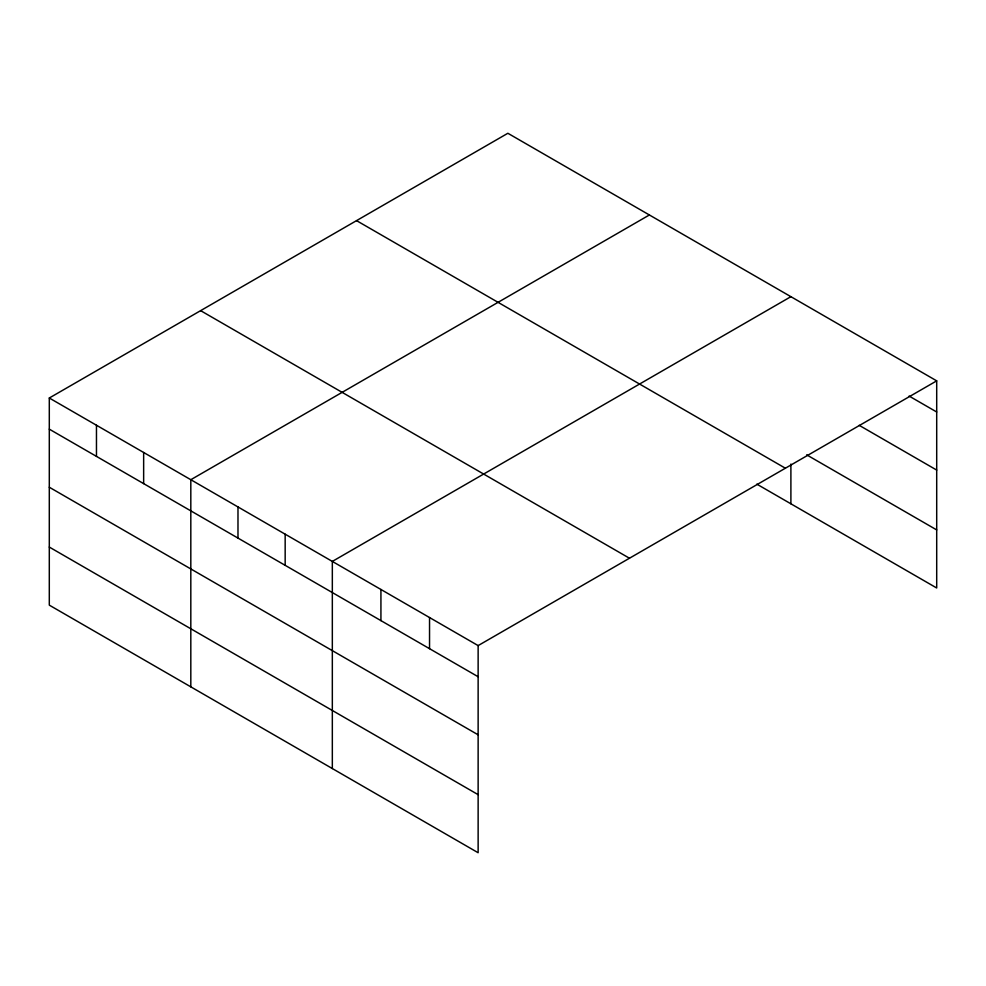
<?xml version="1.0" encoding="UTF-8"?>
<svg xmlns="http://www.w3.org/2000/svg" width="986" height="986" viewBox="0 0 986 986"><rect width="100%" height="100%" fill="white"/><g stroke="black" fill="none" stroke-linecap="round" stroke-linejoin="round"><path stroke-width="1.48" d="M49.3 398.011L478.136 645.596L478.136 852.73L49.3 605.145L49.3 398.011L507.864 133.27L936.7 380.855L936.7 587.989L756.829 484.138M649.38 214.973L190.816 479.714L190.816 686.848M790.895 296.675L332.331 561.416L332.331 768.55M478.136 645.596L936.7 380.855M909.117 396.064L936.7 411.988M859.2 425.323L936.7 470.075M806.659 454.829L936.7 529.913M356.538 220.63L785.374 468.214M200.626 310.652L629.462 558.236M49.3 429.156L478.136 676.741M49.3 487.232L478.136 734.817M49.3 547.07L478.136 794.654M790.895 464.073L790.895 503.809M429.539 617.544L429.539 648.677M380.929 589.48L380.929 620.625M285.164 534.19L285.164 565.323M237.983 506.952L237.983 538.097M143.648 452.488L143.648 483.621M96.468 425.249L96.468 456.395"/></g></svg>
